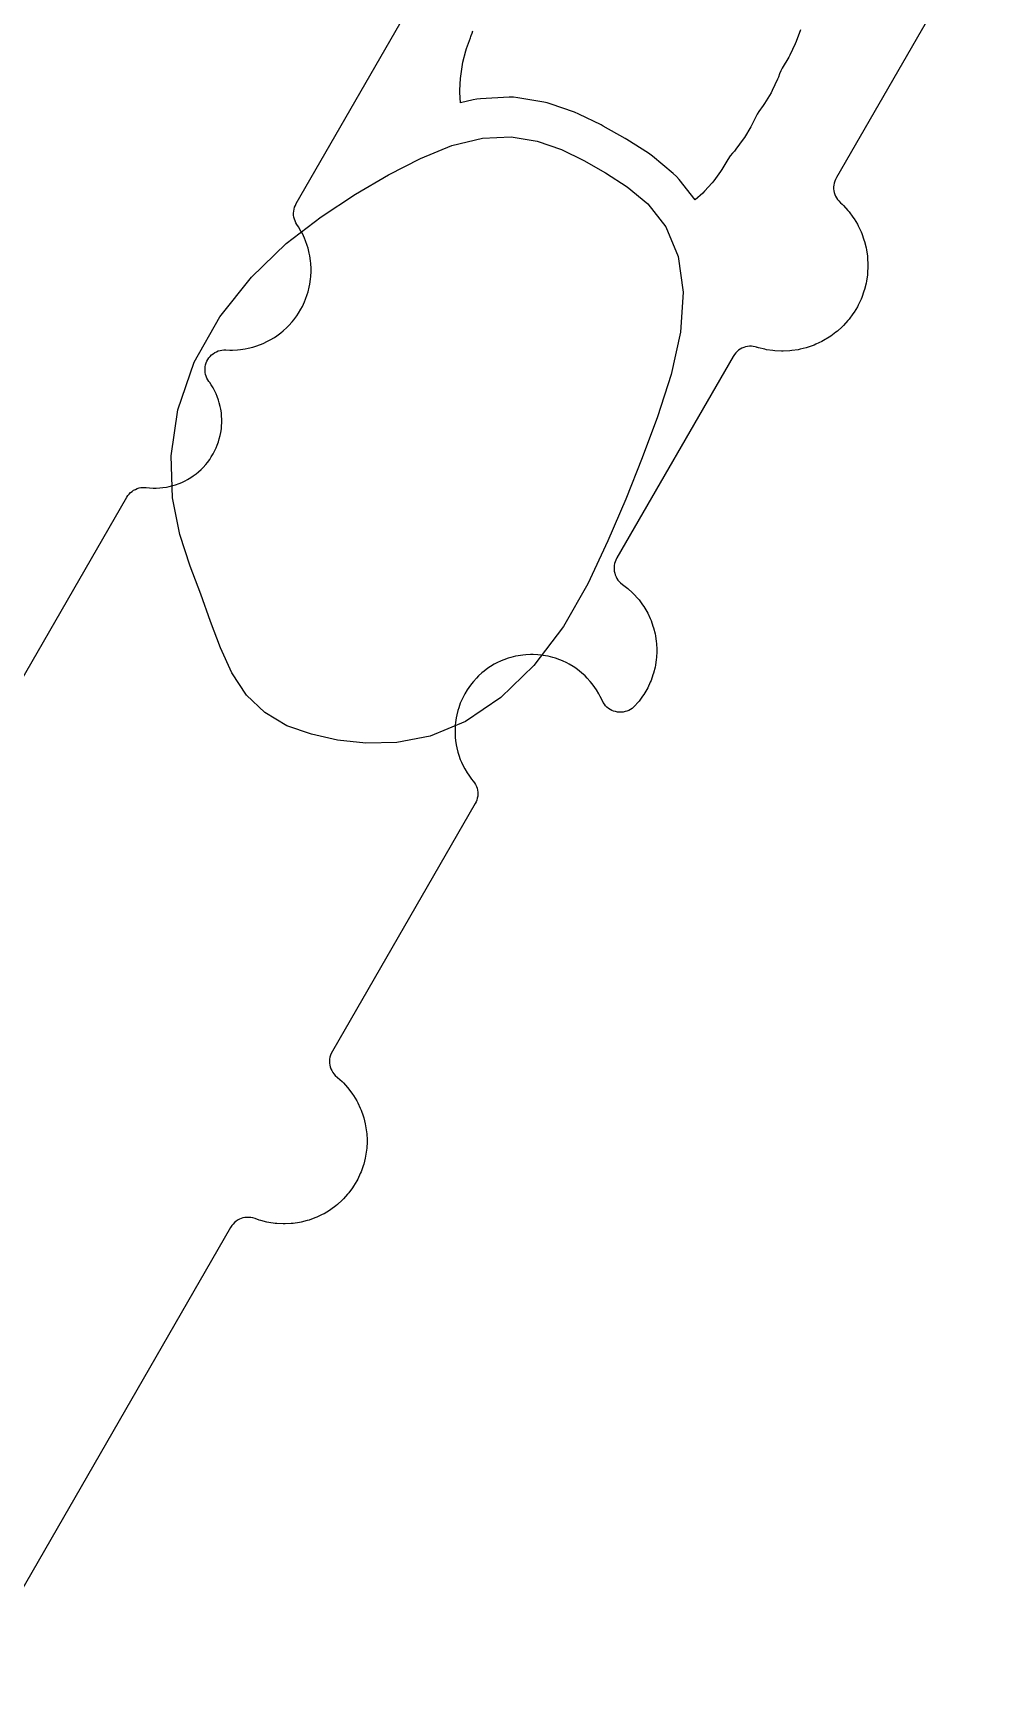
# Model space of a CAD drawing. Extents: x 425531 to 428300, y 1577248 to 1578701.
# Drawn here: x 427976.1 to 428169.1, y 1577293.4 to 1577626.4 of the extents above; entities that cross this region are included whole.
import ezdxf

# ---------------------------------------------------------------- set-up
doc = ezdxf.new("R2010")
doc.units = 21
for name, color, linetype, true_color in [('L-GOLF-FWY', 7, 'Continuous', 0x6a9e35), ('L-GOLF-ROUGH', 7, 'Continuous', 0x4f7d2c), ('L-GOLF-WATR', 7, 'Continuous', 0x2b6f9a)]:
    doc.layers.add(name, color=color, linetype=linetype, true_color=true_color)

msp = doc.modelspace()

# ---------------------------------------------------------------- linework, layer by layer
at = {"layer": 'L-GOLF-FWY', "elevation": 67.4}
msp.add_lwpolyline([(428131.34, 1577627.01), (428130.48, 1577624.62), (428130.29, 1577624.16), (428129.21, 1577621.88), (428128.98, 1577621.45), (428127.65, 1577619.23), (428127.36, 1577618.69), (428127.13, 1577618.13), (428126.89, 1577617.46), (428126.7, 1577617), (428125.62, 1577614.72), (428125.39, 1577614.28), (428124.09, 1577612.12), (428123.82, 1577611.71), (428122.92, 1577610.49), (428122.58, 1577609.98), (428122.29, 1577609.44), (428121.52, 1577607.82), (428121.29, 1577607.39), (428120.02, 1577605.27), (428119.75, 1577604.87), (428118.28, 1577602.88), (428117.97, 1577602.5), (428117.6, 1577602.1), (428117.13, 1577601.51), (428116.67, 1577600.76), (428115.47, 1577598.76), (428115.2, 1577598.35), (428113.8, 1577596.47), (428113.49, 1577596.09), (428111.92, 1577594.36), (428111.57, 1577594.01), (428110.02, 1577592.61), (428106.8, 1577596.73), (428106.24, 1577597.37), (428105.62, 1577597.95), (428101.42, 1577601.45), (428100.6, 1577602.05), (428096.2, 1577604.85), (428095.85, 1577605.06), (428091.45, 1577607.56), (428091.01, 1577607.79), (428086.51, 1577609.99), (428085.62, 1577610.36), (428080.72, 1577612.06), (428080.09, 1577612.25), (428079.44, 1577612.39), (428074.14, 1577613.29), (428073.27, 1577613.39), (428072.39, 1577613.39), (428066.59, 1577613.09), (428065.85, 1577613.02), (428065.12, 1577612.88), (428062.56, 1577612.26), (428062.46, 1577614.35), (428062.46, 1577614.84), (428062.58, 1577617.18), (428062.62, 1577617.67), (428062.97, 1577619.99), (428063.06, 1577620.47), (428063.63, 1577622.74), (428063.78, 1577623.21), (428064.56, 1577625.42), (428064.65, 1577625.65), (428064.75, 1577625.87), (428064.75, 1577625.87), (428064.93, 1577626.32), (428064.93, 1577626.32), (428065.07, 1577626.79)], dxfattribs=at)
at = {"layer": 'L-GOLF-ROUGH', "elevation": 63.3}
for points in [[(428169.11, 1577649.96), (428138.63, 1577597.18), (428138.41, 1577596.75), (428138.27, 1577596.39), (428138.16, 1577596.01), (428138.09, 1577595.63), (428138.05, 1577595.25), (428138.06, 1577594.86), (428138.1, 1577594.47), (428138.18, 1577594.1), (428138.29, 1577593.73), (428138.44, 1577593.37), (428138.63, 1577593.03), (428138.84, 1577592.71), (428139.09, 1577592.41), (428139.43, 1577592.06), (428139.79, 1577591.74), (428140.07, 1577591.46), (428140.94, 1577590.5), (428141.19, 1577590.19), (428141.97, 1577589.14), (428142.19, 1577588.82), (428142.86, 1577587.7), (428143.05, 1577587.35), (428143.6, 1577586.17), (428143.75, 1577585.81), (428144.19, 1577584.57), (428144.31, 1577584.2), (428144.63, 1577582.93), (428144.7, 1577582.55), (428144.89, 1577581.25), (428144.93, 1577580.86), (428145, 1577579.56), (428145, 1577579.17), (428144.93, 1577577.86), (428144.89, 1577577.47), (428144.7, 1577576.18), (428144.63, 1577575.79), (428144.31, 1577574.52), (428144.19, 1577574.15), (428143.75, 1577572.92), (428143.6, 1577572.56), (428143.05, 1577571.37), (428142.86, 1577571.03), (428142.19, 1577569.91), (428141.97, 1577569.58), (428141.19, 1577568.53), (428140.94, 1577568.23), (428140.07, 1577567.26), (428139.79, 1577566.98), (428138.82, 1577566.1), (428138.52, 1577565.86), (428137.47, 1577565.08), (428137.14, 1577564.86), (428136.02, 1577564.19), (428135.67, 1577564), (428134.49, 1577563.44), (428134.13, 1577563.29), (428132.9, 1577562.85), (428132.52, 1577562.74), (428131.26, 1577562.42), (428130.87, 1577562.34), (428129.58, 1577562.15), (428129.19, 1577562.11), (428127.88, 1577562.05), (428127.49, 1577562.05), (428126.18, 1577562.11), (428125.79, 1577562.15), (428124.5, 1577562.34), (428124.12, 1577562.42), (428122.85, 1577562.74), (428122.66, 1577562.79), (428122.59, 1577562.81), (428122.47, 1577562.84), (428122.2, 1577562.92), (428121.81, 1577563), (428121.42, 1577563.04), (428121.02, 1577563.04), (428120.63, 1577563), (428120.24, 1577562.92), (428119.86, 1577562.8), (428119.49, 1577562.64), (428119.14, 1577562.45), (428118.82, 1577562.23), (428118.51, 1577561.97), (428118.24, 1577561.69), (428117.99, 1577561.38), (428117.72, 1577560.96), (428094.22, 1577520.25), (428093.99, 1577519.82), (428093.85, 1577519.46), (428093.74, 1577519.09), (428093.67, 1577518.71), (428093.64, 1577518.32), (428093.64, 1577517.93), (428093.68, 1577517.55), (428093.76, 1577517.17), (428093.88, 1577516.8), (428094.03, 1577516.44), (428094.21, 1577516.1), (428094.43, 1577515.78), (428094.68, 1577515.48), (428094.95, 1577515.2), (428095.33, 1577514.9), (428096.15, 1577514.29), (428096.45, 1577514.04), (428097.35, 1577513.22), (428097.63, 1577512.95), (428098.44, 1577512.05), (428098.69, 1577511.75), (428099.41, 1577510.77), (428099.63, 1577510.45), (428100.25, 1577509.41), (428100.44, 1577509.06), (428100.96, 1577507.97), (428101.11, 1577507.6), (428101.51, 1577506.46), (428101.63, 1577506.09), (428101.92, 1577504.91), (428102, 1577504.53), (428102.18, 1577503.33), (428102.21, 1577502.94), (428102.27, 1577501.73), (428102.27, 1577501.33), (428102.21, 1577500.12), (428102.18, 1577499.73), (428102, 1577498.54), (428101.92, 1577498.15), (428101.63, 1577496.98), (428101.51, 1577496.6), (428101.11, 1577495.46), (428100.96, 1577495.1), (428100.44, 1577494), (428100.25, 1577493.65), (428099.63, 1577492.62), (428099.41, 1577492.29), (428098.69, 1577491.32), (428098.44, 1577491.01), (428097.85, 1577490.36), (428097.57, 1577490.08), (428097.27, 1577489.83), (428096.94, 1577489.62), (428096.6, 1577489.43), (428096.23, 1577489.28), (428095.86, 1577489.17), (428095.47, 1577489.09), (428095.08, 1577489.05), (428094.69, 1577489.05), (428094.3, 1577489.09), (428093.91, 1577489.17), (428093.54, 1577489.28), (428093.18, 1577489.43), (428092.83, 1577489.62), (428092.5, 1577489.83), (428092.2, 1577490.08), (428091.92, 1577490.36), (428091.67, 1577490.66), (428091.45, 1577490.99), (428091.27, 1577491.34), (428090.84, 1577492.25), (428090.56, 1577492.77), (428090.08, 1577493.57), (428089.75, 1577494.06), (428089.2, 1577494.81), (428088.82, 1577495.27), (428088.19, 1577495.96), (428087.78, 1577496.38), (428087.08, 1577497.01), (428086.63, 1577497.38), (428085.87, 1577497.94), (428085.38, 1577498.27), (428084.58, 1577498.75), (428084.06, 1577499.02), (428083.21, 1577499.43), (428082.67, 1577499.65), (428081.79, 1577499.97), (428081.23, 1577500.14), (428080.32, 1577500.36), (428079.74, 1577500.48), (428078.81, 1577500.62), (428078.23, 1577500.67), (428077.29, 1577500.72), (428076.7, 1577500.72), (428075.77, 1577500.67), (428075.18, 1577500.62), (428074.25, 1577500.48), (428073.68, 1577500.36), (428072.77, 1577500.14), (428072.2, 1577499.97), (428071.32, 1577499.65), (428070.78, 1577499.43), (428069.93, 1577499.02), (428069.41, 1577498.75), (428068.61, 1577498.27), (428068.12, 1577497.94), (428067.36, 1577497.38), (428066.91, 1577497.01), (428066.22, 1577496.38), (428065.8, 1577495.96), (428065.17, 1577495.27), (428064.8, 1577494.81), (428064.24, 1577494.06), (428063.91, 1577493.57), (428063.43, 1577492.77), (428063.15, 1577492.25), (428062.75, 1577491.4), (428062.53, 1577490.86), (428062.21, 1577489.97), (428062.04, 1577489.41), (428061.81, 1577488.5), (428061.7, 1577487.92), (428061.56, 1577487), (428061.5, 1577486.41), (428061.46, 1577485.48), (428061.46, 1577484.89), (428061.5, 1577483.95), (428061.56, 1577483.36), (428061.7, 1577482.44), (428061.81, 1577481.86), (428062.04, 1577480.95), (428062.21, 1577480.39), (428062.53, 1577479.51), (428062.75, 1577478.96), (428063.15, 1577478.11), (428063.43, 1577477.6), (428063.91, 1577476.79), (428064.24, 1577476.3), (428064.8, 1577475.55), (428065.16, 1577475.11), (428065.4, 1577474.78), (428065.61, 1577474.44), (428065.78, 1577474.07), (428065.91, 1577473.69), (428066, 1577473.3), (428066.05, 1577472.9), (428066.07, 1577472.49), (428066.04, 1577472.09), (428065.97, 1577471.69), (428065.86, 1577471.3), (428065.72, 1577470.93), (428065.53, 1577470.57), (428036.64, 1577420.54), (428036.41, 1577420.09), (428036.27, 1577419.72), (428036.16, 1577419.33), (428036.09, 1577418.93), (428036.06, 1577418.53), (428036.08, 1577418.13), (428036.13, 1577417.73), (428036.22, 1577417.34), (428036.35, 1577416.96), (428036.52, 1577416.6), (428036.72, 1577416.25), (428036.96, 1577415.93), (428037.23, 1577415.63), (428037.67, 1577415.23), (428037.67, 1577415.23), (428038.6, 1577414.38), (428038.88, 1577414.11), (428039.72, 1577413.18), (428039.97, 1577412.87), (428040.72, 1577411.87), (428040.94, 1577411.54), (428041.58, 1577410.46), (428041.77, 1577410.12), (428042.3, 1577408.98), (428042.45, 1577408.62), (428042.88, 1577407.44), (428042.99, 1577407.06), (428043.29, 1577405.85), (428043.37, 1577405.46), (428043.55, 1577404.22), (428043.59, 1577403.83), (428043.65, 1577402.58), (428043.65, 1577402.19), (428043.59, 1577400.93), (428043.55, 1577400.54), (428043.37, 1577399.3), (428043.29, 1577398.92), (428042.99, 1577397.7), (428042.88, 1577397.32), (428042.45, 1577396.14), (428042.3, 1577395.78), (428041.77, 1577394.65), (428041.58, 1577394.3), (428040.94, 1577393.22), (428040.72, 1577392.9), (428039.97, 1577391.89), (428039.72, 1577391.59), (428038.88, 1577390.66), (428038.6, 1577390.38), (428037.67, 1577389.54), (428037.37, 1577389.29), (428036.36, 1577388.54), (428036.03, 1577388.32), (428034.96, 1577387.68), (428034.61, 1577387.49), (428033.48, 1577386.96), (428033.12, 1577386.81), (428031.94, 1577386.38), (428031.56, 1577386.27), (428030.34, 1577385.96), (428029.96, 1577385.89), (428028.72, 1577385.7), (428028.33, 1577385.67), (428027.07, 1577385.6), (428026.68, 1577385.6), (428025.43, 1577385.67), (428025.04, 1577385.7), (428023.8, 1577385.89), (428023.41, 1577385.96), (428022.19, 1577386.27), (428021.82, 1577386.38), (428021, 1577386.68), (428020.52, 1577386.82), (428020.14, 1577386.9), (428019.74, 1577386.94), (428019.34, 1577386.93), (428018.95, 1577386.89), (428018.56, 1577386.81), (428018.18, 1577386.69), (428017.82, 1577386.54), (428017.47, 1577386.35), (428017.14, 1577386.13), (428016.84, 1577385.87), (428016.56, 1577385.59), (428016.31, 1577385.28), (428016.04, 1577384.86), (427963.24, 1577293.4)], [(427950.55, 1577455.42), (427995.06, 1577532.51), (427995.28, 1577532.84), (427995.52, 1577533.16), (427995.8, 1577533.44), (427996.11, 1577533.7), (427996.44, 1577533.92), (427996.79, 1577534.11), (427997.15, 1577534.27), (427997.53, 1577534.39), (427997.92, 1577534.46), (427998.32, 1577534.51), (427998.72, 1577534.51), (427998.98, 1577534.48), (427998.98, 1577534.48), (427999.67, 1577534.41), (428000.41, 1577534.38), (428001, 1577534.38), (428001.74, 1577534.41), (428002.33, 1577534.47), (428003.06, 1577534.58), (428003.64, 1577534.7), (428004.36, 1577534.88), (428004.92, 1577535.05), (428005.62, 1577535.3), (428006.17, 1577535.52), (428006.84, 1577535.84), (428007.36, 1577536.12), (428008, 1577536.5), (428008.49, 1577536.83), (428009.08, 1577537.27), (428009.54, 1577537.64), (428010.09, 1577538.14), (428010.51, 1577538.56), (428011.01, 1577539.11), (428011.38, 1577539.57), (428011.82, 1577540.16), (428012.15, 1577540.65), (428012.53, 1577541.29), (428012.81, 1577541.81), (428013.13, 1577542.48), (428013.35, 1577543.03), (428013.6, 1577543.73), (428013.77, 1577544.29), (428013.95, 1577545.01), (428014.07, 1577545.59), (428014.18, 1577546.32), (428014.24, 1577546.91), (428014.27, 1577547.65), (428014.27, 1577548.24), (428014.24, 1577548.98), (428014.18, 1577549.57), (428014.07, 1577550.3), (428013.95, 1577550.88), (428013.77, 1577551.6), (428013.6, 1577552.17), (428013.35, 1577552.87), (428013.13, 1577553.41), (428012.81, 1577554.08), (428012.53, 1577554.6), (428012.15, 1577555.24), (428011.82, 1577555.73), (428011.67, 1577555.93), (428011.45, 1577556.26), (428011.27, 1577556.61), (428011.12, 1577556.97), (428011, 1577557.34), (428010.93, 1577557.73), (428010.89, 1577558.12), (428010.89, 1577558.51), (428010.93, 1577558.9), (428011, 1577559.29), (428011.12, 1577559.66), (428011.27, 1577560.03), (428011.45, 1577560.37), (428011.67, 1577560.7), (428011.92, 1577561), (428012.2, 1577561.28), (428012.5, 1577561.53), (428012.83, 1577561.75), (428013.17, 1577561.93), (428013.54, 1577562.08), (428013.91, 1577562.2), (428014.3, 1577562.27), (428014.69, 1577562.31), (428015.08, 1577562.31), (428015.87, 1577562.27), (428016.46, 1577562.27), (428017.46, 1577562.32), (428018.05, 1577562.38), (428019.03, 1577562.53), (428019.61, 1577562.64), (428020.58, 1577562.88), (428021.14, 1577563.05), (428022.09, 1577563.39), (428022.63, 1577563.62), (428023.53, 1577564.04), (428024.05, 1577564.32), (428024.91, 1577564.84), (428025.4, 1577565.16), (428026.2, 1577565.76), (428026.66, 1577566.13), (428027.4, 1577566.8), (428027.81, 1577567.22), (428028.48, 1577567.96), (428028.86, 1577568.41), (428029.45, 1577569.22), (428029.78, 1577569.71), (428030.29, 1577570.56), (428030.57, 1577571.08), (428031, 1577571.99), (428031.22, 1577572.53), (428031.56, 1577573.47), (428031.73, 1577574.03), (428031.97, 1577575), (428032.09, 1577575.58), (428032.24, 1577576.57), (428032.29, 1577577.16), (428032.34, 1577578.15), (428032.34, 1577578.74), (428032.29, 1577579.74), (428032.24, 1577580.33), (428032.09, 1577581.31), (428031.97, 1577581.89), (428031.73, 1577582.86), (428031.56, 1577583.42), (428031.22, 1577584.37), (428031, 1577584.91), (428030.57, 1577585.81), (428030.29, 1577586.33), (428029.78, 1577587.19), (428029.47, 1577587.65), (428029.26, 1577588), (428029.09, 1577588.36), (428028.96, 1577588.74), (428028.87, 1577589.14), (428028.81, 1577589.54), (428028.8, 1577589.94), (428028.83, 1577590.35), (428028.89, 1577590.75), (428029, 1577591.14), (428029.15, 1577591.51), (428029.33, 1577591.87), (428051.32, 1577629.94)]]:
    msp.add_lwpolyline(points, dxfattribs=at)
at = {"layer": 'L-GOLF-WATR', "elevation": 65.4}
msp.add_lwpolyline([(428087.5, 1577600.6), (428091.9, 1577598.1), (428096.3, 1577595.3), (428100.5, 1577591.8), (428104.1, 1577587.2), (428106.6, 1577581.2), (428107.6, 1577574), (428107.1, 1577565.9), (428105.2, 1577557.3), (428102.4, 1577548.8), (428099.3, 1577540.5), (428096, 1577532.1), (428092.4, 1577523.7), (428088.3, 1577515), (428083.4, 1577506.4), (428077.4, 1577498.5), (428070.7, 1577492), (428063.6, 1577487.2), (428056.4, 1577484.2), (428049.7, 1577482.9), (428043.4, 1577482.8), (428037.7, 1577483.4), (428032.4, 1577484.6), (428027.4, 1577486.3), (428023, 1577489), (428019.3, 1577492.5), (428016.3, 1577497), (428014, 1577502.1), (428012, 1577507.4), (428010, 1577512.9), (428007.9, 1577518.6), (428005.8, 1577525), (428004.3, 1577532.4), (428004, 1577540.9), (428005.4, 1577550.2), (428008.7, 1577559.8), (428013.9, 1577569), (428020.3, 1577577), (428027.3, 1577583.8), (428034.4, 1577589.2), (428041.3, 1577593.8), (428048, 1577597.7), (428054.5, 1577601), (428060.8, 1577603.6), (428067, 1577605.1), (428072.8, 1577605.4), (428078.1, 1577604.5), (428083, 1577602.8), (428087.5, 1577600.6)], close=True, dxfattribs=at)

doc.saveas('drawing.dxf')
